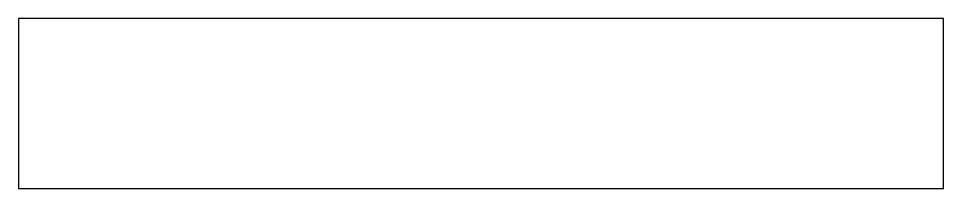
# Model space of a CAD drawing. Header units: millimetres. Extents: x 231 to 508, y -51 to 0.
import ezdxf

# ---------------------------------------------------------------- set-up
doc = ezdxf.new("R2010")
doc.units = ezdxf.units.MM
doc.layers.get('0').update_dxf_attribs({"linetype": 'CONTINUOUS'})

msp = doc.modelspace()

# ---------------------------------------------------------------- linework, layer by layer
msp.add_lwpolyline([(508.37, 0), (231.28, 0), (231.28, -50.8), (508.37, -50.8)], close=True)

doc.saveas('drawing.dxf')
